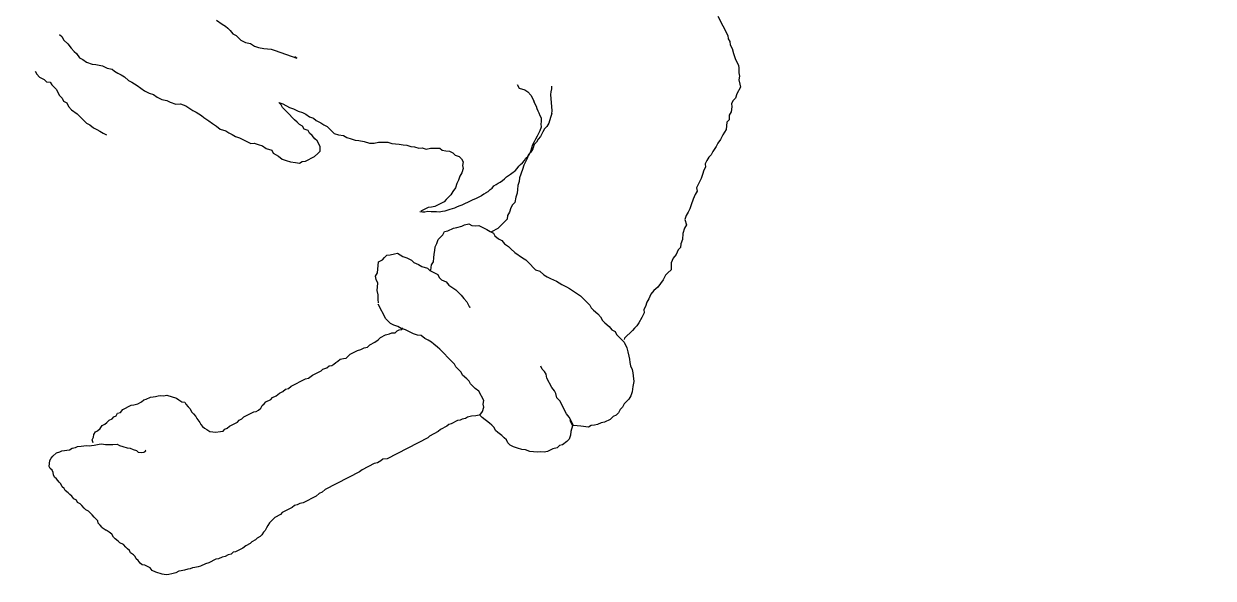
# Model space of a CAD drawing. Header units: millimetres. Extents: x 8159 to 14952, y 6817 to 11888.
# Drawn here: x 8807.8 to 8888, y 8122.4 to 8159.8 of the extents above; entities that cross this region are included whole.
import ezdxf

# ---------------------------------------------------------------- set-up
doc = ezdxf.new("R2010")
doc.units = ezdxf.units.MM
doc.header["$LTSCALE"] = 5
for name, color, linetype, lineweight in [('3-YANGIN-DOLABI', 7, 'Continuous', 0), ('anted', 10, 'Continuous', 0), ('FIBROBETON', 1, 'Continuous', 18), ('SİYAH', 253, 'Continuous', 5), ('YAZI', 250, 'Continuous', 30)]:
    doc.layers.add(name, color=color, linetype=linetype, lineweight=lineweight)
doc.layers.add('600-User-2D', color=7, linetype='Continuous')

# ---------------------------------------------------------------- blocks, each defined once
blk = doc.blocks.new('A$C23C11219')
at = {"layer": 'FIBROBETON'}
blk.add_lwpolyline([(4170.991, 707.809), (4330.647, -537.528, 0.079118), (6057.442, 175.691), (5734.15, 708.989, 0.288304), (5090.273, 1000.528, -0.032207)], format="xyb", close=True, dxfattribs=at)
blk = doc.blocks.new('CUOCO')
at = {"layer": '600-User-2D'}
for p, q in [((19.688, 25.685), (21.067, 25.178)), ((21.067, 25.178), (21.239, 25.04)), ((21.239, 25.04), (21.436, 24.967)), ((21.436, 24.967), (21.609, 24.829)), ((21.609, 24.829), (21.872, 24.732)), ((21.872, 24.732), (22.176, 24.546)), ((22.176, 24.546), (22.545, 24.335)), ((22.545, 24.335), (22.939, 24.19)), ((22.939, 24.19), (23.112, 24.052)), ((23.112, 24.052), (23.326, 23.824)), ((23.326, 23.824), (23.499, 23.686)), ((23.499, 23.686), (23.647, 23.483)), ((23.647, 23.483), (23.886, 23.32)), ((23.886, 23.32), (24.059, 23.182)), ((24.059, 23.182), (24.176, 22.692)), ((24.176, 22.692), (24.301, 22.423)), ((24.301, 22.423), (24.294, 22.202)), ((24.294, 22.202), (24.353, 21.957)), ((24.353, 21.957), (24.526, 21.818)), ((24.526, 21.818), (24.716, 21.525)), ((24.716, 21.525), (24.774, 21.28)), ((24.774, 21.28), (24.989, 21.052)), ((24.989, 21.052), (24.982, 20.831)), ((24.982, 20.831), (25.131, 20.627)), ((25.131, 20.627), (25.279, 20.424)), ((25.279, 20.424), (25.355, 20.023)), ((25.355, 20.023), (25.456, 19.688)), ((25.456, 19.688), (25.49, 19.377)), ((25.49, 19.377), (25.549, 19.132)), ((25.549, 19.132), (25.625, 18.732)), ((25.625, 18.732), (25.684, 18.487)), ((25.684, 18.487), (25.677, 18.266)), ((25.677, 18.266), (25.736, 18.021)), ((25.736, 18.021), (25.795, 17.775)), ((25.795, 17.775), (25.968, 17.637)), ((25.968, 17.637), (26.026, 17.392)), ((26.026, 17.392), (26.151, 17.123)), ((26.151, 17.123), (26.275, 16.854)), ((26.275, 16.854), (26.376, 16.519)), ((26.376, 16.519), (26.476, 16.184)), ((26.476, 16.184), (26.649, 16.046)), ((26.649, 16.046), (26.708, 15.801)), ((26.708, 15.801), (26.808, 15.466)), ((26.808, 15.466), (26.974, 15.107)), ((14.658, 14.628), (14.638, 14.635)), ((14.773, 14.491), (14.658, 14.628)), ((14.872, 14.313), (14.773, 14.491)), ((26.974, 15.107), (27.098, 14.837)), ((27.098, 14.837), (27.157, 14.592)), ((27.157, 14.592), (27.216, 14.347)), ((14.987, 14.177), (14.872, 14.313)), ((15.789, 13.411), (14.987, 14.177)), ((27.216, 14.347), (27.34, 14.078)), ((27.34, 14.078), (27.645, 13.891)), ((27.645, 13.891), (27.703, 13.646)), ((27.703, 13.646), (27.869, 13.287)), ((12.851, 13.137), (13.114, 13.04)), ((13.114, 13.04), (13.473, 13.206)), ((13.473, 13.206), (13.718, 13.265)), ((13.718, 13.265), (14.005, 13.234)), ((14.005, 13.234), (14.464, 13.064)), ((14.493, 13.041), (14.413, 13.096)), ((14.802, 12.928), (14.493, 13.041)), ((14.948, 12.849), (14.802, 12.928)), ((15.094, 12.77), (14.948, 12.849)), ((15.903, 13.275), (15.789, 13.411)), ((15.887, 13.286), (16.012, 13.016)), ((16.012, 13.016), (16.178, 12.657)), ((27.869, 13.287), (28.125, 12.969)), ((28.125, 12.969), (28.249, 12.7)), ((15.248, 12.713), (15.094, 12.77)), ((15.416, 12.627), (15.248, 12.713)), ((15.592, 12.562), (15.416, 12.627)), ((15.736, 12.409), (15.592, 12.562)), ((15.857, 12.264), (15.736, 12.409)), ((15.987, 12.141), (15.857, 12.264)), ((16.099, 11.9), (15.987, 12.141)), ((16.178, 12.657), (16.236, 12.412)), ((16.236, 12.412), (16.23, 12.191)), ((16.23, 12.191), (16.288, 11.946)), ((28.249, 12.7), (28.398, 12.496)), ((28.398, 12.496), (28.391, 12.276)), ((28.391, 12.276), (28.492, 11.941)), ((16.152, 11.706), (16.099, 11.9)), ((16.205, 11.511), (16.152, 11.706)), ((16.251, 11.295), (16.205, 11.511)), ((16.304, 11.1), (16.251, 11.295)), ((16.288, 11.946), (16.389, 11.611)), ((16.389, 11.611), (16.382, 11.39)), ((16.382, 11.39), (16.441, 11.145)), ((28.492, 11.941), (28.526, 11.63)), ((28.526, 11.63), (28.627, 11.295)), ((28.627, 11.295), (28.948, 10.953)), ((16.371, 10.875), (16.304, 11.1)), ((16.566, 10.454), (16.371, 10.875)), ((16.441, 11.145), (16.434, 10.924)), ((16.434, 10.924), (16.558, 10.655)), ((16.558, 10.655), (16.617, 10.41)), ((16.642, 10.251), (16.566, 10.454)), ((28.917, 10.667), (28.91, 10.446)), ((28.91, 10.446), (29.01, 10.111)), ((28.948, 10.953), (28.917, 10.667)), ((16.617, 10.41), (16.61, 10.189)), ((16.61, 10.189), (16.735, 9.919)), ((16.665, 10.043), (16.642, 10.251)), ((16.652, 9.872), (16.665, 10.043)), ((16.683, 9.686), (16.652, 9.872)), ((16.685, 9.486), (16.683, 9.686)), ((16.735, 9.919), (16.852, 9.429)), ((29.01, 10.111), (29.08, 9.489)), ((16.659, 9.145), (16.672, 9.315)), ((16.691, 8.959), (16.659, 9.145)), ((16.672, 9.315), (16.685, 9.486)), ((16.692, 8.758), (16.691, 8.959)), ((16.852, 9.429), (16.977, 9.16)), ((16.977, 9.16), (17.226, 8.621)), ((29.08, 9.489), (29.025, 9.137)), ((29.025, 9.137), (29.059, 8.826)), ((29.059, 8.826), (29.16, 8.491)), ((16.516, 7.873), (16.537, 8.066)), ((16.537, 8.066), (16.572, 8.228)), ((16.572, 8.228), (16.606, 8.39)), ((16.606, 8.39), (16.657, 8.596)), ((16.657, 8.596), (16.692, 8.758)), ((17.226, 8.621), (17.374, 8.417)), ((17.374, 8.417), (17.499, 8.148)), ((17.499, 8.148), (17.648, 7.944)), ((29.16, 8.491), (29.219, 8.246)), ((29.219, 8.246), (29.343, 7.977)), ((16.369, 7.203), (16.404, 7.365)), ((16.404, 7.365), (16.461, 7.519)), ((16.461, 7.519), (16.504, 7.703)), ((16.504, 7.703), (16.516, 7.873)), ((17.648, 7.944), (17.796, 7.741)), ((17.796, 7.741), (17.921, 7.471)), ((17.921, 7.471), (18.111, 7.178)), ((29.343, 7.977), (29.402, 7.732)), ((29.402, 7.732), (29.575, 7.594)), ((29.575, 7.594), (29.675, 7.259)), ((29.675, 7.259), (29.751, 6.858)), ((11.675, 6.235), (11.903, 6.449)), ((11.903, 6.449), (12.124, 6.442)), ((12.124, 6.442), (12.328, 6.591)), ((12.328, 6.591), (12.532, 6.739)), ((12.532, 6.739), (12.777, 6.798)), ((12.777, 6.798), (12.998, 6.791)), ((12.998, 6.791), (13.267, 6.916)), ((13.267, 6.916), (13.488, 6.909)), ((13.488, 6.909), (13.685, 6.836)), ((13.685, 6.836), (13.834, 6.633)), ((13.834, 6.633), (14.007, 6.494)), ((14.007, 6.494), (14.131, 6.225)), ((16.232, 6.354), (16.289, 6.508)), ((16.289, 6.508), (16.301, 6.678)), ((16.301, 6.678), (16.336, 6.84)), ((16.313, 7.049), (16.369, 7.203)), ((16.336, 6.84), (16.313, 7.049)), ((18.111, 7.178), (18.104, 6.957)), ((18.104, 6.957), (18.163, 6.712)), ((18.163, 6.712), (18.287, 6.442)), ((18.287, 6.442), (18.346, 6.197)), ((29.751, 6.858), (29.81, 6.613)), ((29.81, 6.613), (29.803, 6.392)), ((10.878, 5.486), (11.016, 5.659)), ((11.016, 5.659), (11.285, 5.783)), ((11.285, 5.783), (11.447, 6.021)), ((11.447, 6.021), (11.675, 6.235)), ((14.131, 6.225), (14.19, 5.98)), ((14.19, 5.98), (14.314, 5.711)), ((14.314, 5.711), (14.373, 5.466)), ((16.161, 5.977), (16.008, 5.562)), ((16.209, 6.171), (16.161, 5.977)), ((16.249, 6.344), (16.209, 6.171)), ((18.346, 6.197), (18.495, 5.994)), ((18.488, 5.773), (18.481, 5.552)), ((18.495, 5.994), (18.488, 5.773)), ((29.758, 5.664), (29.752, 5.443)), ((29.789, 5.95), (29.758, 5.664)), ((29.796, 6.171), (29.789, 5.95)), ((29.803, 6.392), (29.796, 6.171)), ((9.728, 4.792), (9.931, 4.94)), ((9.931, 4.94), (10.135, 5.089)), ((10.135, 5.089), (10.405, 5.213)), ((10.405, 5.213), (10.608, 5.362)), ((10.608, 5.362), (10.878, 5.486)), ((14.373, 5.466), (14.498, 5.196)), ((14.498, 5.196), (14.532, 4.886)), ((14.532, 4.886), (14.591, 4.64)), ((15.844, 5.245), (15.615, 4.624)), ((15.919, 5.383), (15.844, 5.245)), ((16.008, 5.562), (15.919, 5.383)), ((18.467, 5.11), (18.298, 4.651)), ((18.474, 5.331), (18.467, 5.11)), ((18.481, 5.552), (18.474, 5.331)), ((21.024, 4.765), (21.269, 4.823)), ((21.269, 4.823), (21.49, 4.817)), ((21.49, 4.817), (21.711, 4.81)), ((22.219, 4.772), (22.488, 4.896)), ((22.488, 4.896), (22.864, 4.906)), ((22.864, 4.906), (23.11, 4.965)), ((23.11, 4.965), (23.355, 5.024)), ((23.355, 5.024), (23.78, 5.165)), ((23.78, 5.165), (24.18, 5.241)), ((24.18, 5.241), (24.515, 5.342)), ((24.515, 5.342), (24.761, 5.4)), ((24.761, 5.4), (25.071, 5.435)), ((25.071, 5.435), (25.317, 5.494)), ((25.317, 5.494), (25.627, 5.528)), ((25.627, 5.528), (25.849, 5.521)), ((25.849, 5.521), (26.07, 5.514)), ((26.07, 5.514), (26.291, 5.508)), ((26.291, 5.508), (26.512, 5.501)), ((26.512, 5.501), (26.709, 5.428)), ((26.709, 5.428), (26.93, 5.421)), ((26.93, 5.421), (27.306, 5.432)), ((27.306, 5.432), (27.593, 5.401)), ((27.593, 5.401), (27.855, 5.304)), ((27.855, 5.304), (28.077, 5.297)), ((28.077, 5.297), (28.453, 5.307)), ((28.453, 5.307), (28.74, 5.276)), ((28.74, 5.276), (28.985, 5.335)), ((28.985, 5.335), (29.182, 5.263)), ((29.182, 5.263), (29.403, 5.256)), ((29.403, 5.256), (29.69, 5.225)), ((29.69, 5.225), (29.911, 5.218)), ((29.752, 5.443), (29.793, 5.353)), ((29.911, 5.218), (30.304, 5.073)), ((30.304, 5.073), (30.543, 4.911)), ((30.543, 4.911), (30.781, 4.748)), ((-0.703, 3.79), (0.709, 4.387)), ((0.709, 4.387), (0.554, 4.37)), ((8.595, 3.942), (8.823, 4.156)), ((8.823, 4.156), (9.051, 4.371)), ((9.051, 4.371), (9.32, 4.495)), ((9.32, 4.495), (9.728, 4.792)), ((14.578, 4.198), (14.571, 3.977)), ((14.584, 4.419), (14.578, 4.198)), ((14.591, 4.64), (14.584, 4.419)), ((15.391, 4.141), (15.288, 3.991)), ((15.459, 4.328), (15.391, 4.141)), ((15.541, 4.486), (15.459, 4.328)), ((15.615, 4.624), (15.541, 4.486)), ((16.634, 3.773), (16.796, 4.012)), ((16.796, 4.012), (17.041, 4.07)), ((17.041, 4.07), (17.245, 4.219)), ((17.245, 4.219), (17.383, 4.391)), ((17.383, 4.391), (17.718, 4.492)), ((17.718, 4.492), (17.963, 4.55)), ((17.963, 4.55), (18.208, 4.609)), ((18.208, 4.609), (18.454, 4.668)), ((18.454, 4.668), (18.651, 4.595)), ((18.651, 4.595), (18.961, 4.63)), ((18.961, 4.63), (19.207, 4.689)), ((19.207, 4.689), (19.493, 4.658)), ((19.493, 4.658), (19.804, 4.692)), ((19.804, 4.692), (20.025, 4.685)), ((20.025, 4.685), (20.402, 4.696)), ((20.402, 4.696), (21.024, 4.765)), ((21.711, 4.81), (21.998, 4.779)), ((21.998, 4.779), (22.219, 4.772)), ((30.781, 4.748), (30.954, 4.61)), ((30.954, 4.61), (31.127, 4.472)), ((31.127, 4.472), (31.3, 4.334)), ((31.3, 4.334), (31.562, 4.237)), ((31.562, 4.237), (31.735, 4.099)), ((31.735, 4.099), (31.908, 3.961)), ((-1.674, 3.178), (-1.38, 3.368)), ((-1.38, 3.368), (-0.973, 3.665)), ((-0.973, 3.665), (-0.703, 3.79)), ((7.552, 3.134), (7.846, 3.324)), ((7.846, 3.324), (8.205, 3.49)), ((8.205, 3.49), (8.433, 3.704)), ((8.433, 3.704), (8.595, 3.942)), ((14.329, 3.321), (14.191, 3.149)), ((14.571, 3.977), (14.329, 3.321)), ((14.804, 3.251), (14.668, 3.136)), ((14.935, 3.415), (14.804, 3.251)), ((15.03, 3.544), (14.935, 3.415)), ((15.104, 3.682), (15.03, 3.544)), ((15.214, 3.853), (15.104, 3.682)), ((15.288, 3.991), (15.214, 3.853)), ((16.237, 3.1), (16.375, 3.273)), ((16.375, 3.273), (16.561, 3.577)), ((16.561, 3.577), (16.634, 3.773)), ((31.908, 3.961), (32.188, 3.709)), ((32.188, 3.709), (32.378, 3.416)), ((32.378, 3.416), (32.568, 3.122)), ((-5.01, 2.619), (-4.544, 2.671)), ((-4.544, 2.671), (-4.298, 2.729)), ((-4.298, 2.729), (-4.077, 2.722)), ((-4.077, 2.722), (-3.856, 2.716)), ((-3.856, 2.716), (-3.57, 2.684)), ((-3.57, 2.684), (-3.324, 2.743)), ((-3.324, 2.743), (-2.882, 2.729)), ((-2.882, 2.729), (-2.547, 2.83)), ((-2.547, 2.83), (-2.254, 3.02)), ((-2.254, 3.02), (-1.943, 3.054)), ((-1.943, 3.054), (-1.674, 3.178)), ((6.002, 2.364), (6.271, 2.489)), ((6.271, 2.489), (6.565, 2.679)), ((6.565, 2.679), (6.81, 2.737)), ((6.81, 2.737), (7.079, 2.862)), ((7.079, 2.862), (7.349, 2.986)), ((7.349, 2.986), (7.552, 3.134)), ((13.976, 2.473), (13.826, 2.387)), ((14.053, 2.976), (13.86, 2.451)), ((14.091, 2.595), (13.976, 2.473)), ((14.191, 3.149), (14.053, 2.976)), ((14.222, 2.759), (14.091, 2.595)), ((14.387, 2.886), (14.222, 2.759)), ((14.503, 3.009), (14.387, 2.886)), ((14.668, 3.136), (14.503, 3.009)), ((15.954, 2.534), (16.092, 2.706)), ((16.013, 2.289), (15.954, 2.534)), ((16.092, 2.706), (16.237, 3.1)), ((32.568, 3.122), (32.692, 2.853)), ((32.692, 2.853), (32.751, 2.608)), ((32.751, 2.608), (32.744, 2.387)), ((2.103, 1.49), (2.593, 1.608)), ((2.593, 1.608), (2.862, 1.732)), ((2.862, 1.732), (3.197, 1.832)), ((3.197, 1.832), (3.467, 1.957)), ((3.467, 1.957), (3.712, 2.015)), ((3.712, 2.015), (4.023, 2.05)), ((4.023, 2.05), (4.292, 2.174)), ((4.292, 2.174), (4.513, 2.167)), ((4.513, 2.167), (4.848, 2.267)), ((4.848, 2.267), (5.093, 2.326)), ((5.093, 2.326), (5.339, 2.385)), ((5.339, 2.385), (5.56, 2.378)), ((5.56, 2.378), (5.781, 2.371)), ((5.781, 2.371), (6.002, 2.364)), ((15.999, 1.847), (16.006, 2.068)), ((16.124, 1.577), (15.999, 1.847)), ((16.006, 2.068), (16.013, 2.289)), ((32.744, 2.387), (32.737, 2.166)), ((32.737, 2.166), (32.796, 1.921)), ((32.796, 1.921), (32.789, 1.7)), ((32.789, 1.7), (32.848, 1.455)), ((1.833, 1.366), (2.103, 1.49)), ((2.054, 1.359), (1.833, 1.366)), ((2.251, 1.287), (2.054, 1.359)), ((2.472, 1.28), (2.251, 1.287)), ((2.693, 1.273), (2.472, 1.28)), ((2.914, 1.266), (2.693, 1.273)), ((3.201, 1.235), (2.914, 1.266)), ((3.422, 1.228), (3.201, 1.235)), ((3.643, 1.221), (3.422, 1.228)), ((3.864, 1.214), (3.643, 1.221)), ((4.109, 1.273), (3.864, 1.214)), ((4.306, 1.201), (4.109, 1.273)), ((4.576, 1.325), (4.306, 1.201)), ((4.773, 1.252), (4.576, 1.325)), ((4.994, 1.245), (4.773, 1.252)), ((5.28, 1.214), (4.994, 1.245)), ((5.501, 1.208), (5.28, 1.214)), ((5.895, 1.063), (5.501, 1.208)), ((6.11, 0.835), (5.895, 1.063)), ((6.103, 0.614), (6.11, 0.835)), ((16.182, 1.332), (16.124, 1.577)), ((16.331, 1.129), (16.182, 1.332)), ((16.48, 0.925), (16.331, 1.129)), ((16.628, 0.721), (16.48, 0.925)), ((32.769, 1.037), (32.738, 0.75)), ((32.841, 1.234), (32.769, 1.037)), ((32.848, 1.455), (32.841, 1.234)), ((5.83, -0.329), (6.072, 0.327)), ((6.072, 0.327), (6.103, 0.614)), ((16.777, 0.517), (16.628, 0.721)), ((16.836, 0.272), (16.777, 0.517)), ((17.026, -0.021), (16.836, 0.272)), ((17.002, -0.087), (17.337, 0.013)), ((17.337, 0.013), (17.582, 0.072)), ((17.582, 0.072), (17.779, 0)), ((18, -0.007), (18.335, 0.093)), ((18.335, 0.093), (18.621, 0.062)), ((18.621, 0.062), (18.932, 0.096)), ((18.932, 0.096), (19.178, 0.155)), ((19.178, 0.155), (19.464, 0.124)), ((19.464, 0.124), (19.685, 0.117)), ((19.685, 0.117), (19.972, 0.086)), ((19.972, 0.086), (20.259, 0.055)), ((20.259, 0.055), (20.653, -0.09)), ((27.077, 0.152), (26.88, 0.225)), ((27.298, 0.146), (27.077, 0.152)), ((27.495, 0.073), (27.298, 0.146)), ((27.733, -0.089), (27.495, 0.073)), ((32.455, 0.184), (32.358, -0.078)), ((32.593, 0.357), (32.455, 0.184)), ((32.738, 0.75), (32.593, 0.357)), ((5.416, -0.847), (5.62, -0.698)), ((5.62, -0.698), (5.692, -0.502)), ((5.692, -0.502), (5.83, -0.329)), ((14.477, -0.871), (14.615, -0.698)), ((14.615, -0.698), (15.016, -0.622)), ((15.016, -0.622), (15.285, -0.498)), ((15.285, -0.498), (15.62, -0.398)), ((15.62, -0.398), (15.841, -0.404)), ((15.841, -0.404), (16.176, -0.304)), ((16.176, -0.304), (16.421, -0.246)), ((16.421, -0.246), (16.781, -0.08)), ((16.781, -0.08), (17.002, -0.087)), ((17.779, 0), (18, -0.007)), ((20.653, -0.09), (20.677, -0.024)), ((28.39, -0.331), (27.733, -0.089)), ((28.676, -0.362), (28.39, -0.331)), ((28.873, -0.434), (28.676, -0.362)), ((29.112, -0.597), (28.873, -0.434)), ((29.398, -0.628), (29.112, -0.597)), ((30.317, -0.966), (29.398, -0.628)), ((32.01, -0.621), (31.602, -0.918)), ((32.082, -0.424), (32.01, -0.621)), ((32.22, -0.251), (32.082, -0.424)), ((32.358, -0.078), (32.22, -0.251)), ((2.736, -1.648), (3.005, -1.524)), ((3.005, -1.524), (3.316, -1.489)), ((3.316, -1.489), (3.675, -1.323)), ((3.675, -1.323), (3.872, -1.396)), ((3.872, -1.396), (4.273, -1.32)), ((4.273, -1.32), (4.584, -1.285)), ((4.584, -1.285), (4.853, -1.161)), ((4.853, -1.161), (5.122, -1.037)), ((5.122, -1.037), (5.416, -0.847)), ((14.163, -1.724), (14.17, -1.503)), ((14.17, -1.503), (14.177, -1.282)), ((14.177, -1.282), (14.315, -1.109)), ((14.315, -1.109), (14.477, -0.871)), ((30.604, -0.997), (30.317, -0.966)), ((31.195, -1.214), (30.604, -0.997)), ((30.777, -1.135), (31.171, -1.28)), ((31.171, -1.28), (31.337, -1.639)), ((31.399, -1.066), (31.195, -1.214)), ((31.602, -0.918), (31.399, -1.066)), ((0.498, -2.463), (0.743, -2.404)), ((0.743, -2.404), (0.988, -2.346)), ((0.988, -2.346), (1.234, -2.287)), ((1.234, -2.287), (1.503, -2.163)), ((1.503, -2.163), (1.748, -2.104)), ((1.748, -2.104), (1.994, -2.045)), ((1.994, -2.045), (2.329, -1.945)), ((2.329, -1.945), (2.467, -1.772)), ((2.467, -1.772), (2.736, -1.648)), ((14.066, -1.986), (14.163, -1.724)), ((14.215, -2.19), (14.066, -1.986)), ((14.364, -2.393), (14.215, -2.19)), ((14.512, -2.597), (14.364, -2.393)), ((31.337, -1.639), (31.485, -1.843)), ((31.485, -1.843), (31.61, -2.112)), ((31.603, -2.333), (31.548, -2.685)), ((31.61, -2.112), (31.603, -2.333)), ((-3.204, -3.41), (-2.976, -3.195)), ((-2.976, -3.195), (-2.617, -3.03)), ((-2.617, -3.03), (-2.306, -2.995)), ((-2.306, -2.995), (-2.061, -2.936)), ((-2.061, -2.936), (-1.816, -2.878)), ((-1.816, -2.878), (-1.415, -2.802)), ((-1.415, -2.802), (-1.194, -2.809)), ((-1.194, -2.809), (-0.794, -2.733)), ((-0.794, -2.733), (-0.483, -2.698)), ((-0.483, -2.698), (-0.172, -2.663)), ((-0.172, -2.663), (0.139, -2.629)), ((0.139, -2.629), (0.498, -2.463)), ((14.571, -2.842), (14.512, -2.597)), ((14.744, -2.98), (14.571, -2.842)), ((15.006, -3.077), (14.744, -2.98)), ((15.155, -3.281), (15.006, -3.077)), ((31.403, -3.079), (31.241, -3.317)), ((31.41, -2.858), (31.403, -3.079)), ((31.548, -2.685), (31.41, -2.858)), ((-5.017, -4.083), (-4.748, -3.959)), ((-4.748, -3.959), (-4.437, -3.924)), ((-4.437, -3.924), (-4.102, -3.824)), ((-4.102, -3.824), (-3.809, -3.634)), ((-3.809, -3.634), (-3.563, -3.575)), ((-3.563, -3.575), (-3.204, -3.41)), ((15.304, -3.484), (15.155, -3.281)), ((15.542, -3.647), (15.304, -3.484)), ((15.756, -3.874), (15.542, -3.647)), ((15.929, -4.013), (15.756, -3.874)), ((19.072, -3.978), (18.827, -4.036)), ((19.342, -3.853), (19.072, -3.978)), ((19.545, -3.705), (19.342, -3.853)), ((19.856, -3.67), (19.545, -3.705)), ((20.101, -3.612), (19.856, -3.67)), ((20.347, -3.553), (20.101, -3.612)), ((20.568, -3.56), (20.347, -3.553)), ((20.879, -3.525), (20.568, -3.56)), ((21.1, -3.532), (20.879, -3.525)), ((21.321, -3.539), (21.1, -3.532)), ((21.542, -3.546), (21.321, -3.539)), ((21.828, -3.577), (21.542, -3.546)), ((22.049, -3.584), (21.828, -3.577)), ((22.271, -3.591), (22.049, -3.584)), ((22.492, -3.598), (22.271, -3.591)), ((22.689, -3.67), (22.492, -3.598)), ((22.975, -3.701), (22.689, -3.67)), ((23.196, -3.708), (22.975, -3.701)), ((23.393, -3.781), (23.196, -3.708)), ((23.77, -3.77), (23.393, -3.781)), ((23.991, -3.777), (23.77, -3.77)), ((24.188, -3.85), (23.991, -3.777)), ((24.409, -3.856), (24.188, -3.85)), ((24.63, -3.863), (24.409, -3.856)), ((24.941, -3.829), (24.63, -3.863)), ((25.597, -4.07), (24.941, -3.829)), ((30.958, -3.883), (30.754, -4.032)), ((31.096, -3.711), (30.958, -3.883)), ((31.241, -3.317), (31.096, -3.711)), ((-8.582, -4.857), (-8.247, -4.757)), ((-8.247, -4.757), (-7.953, -4.567)), ((-7.953, -4.567), (-7.732, -4.574)), ((-7.732, -4.574), (-7.487, -4.515)), ((-7.487, -4.515), (-7.242, -4.456)), ((-7.242, -4.456), (-6.996, -4.397)), ((-6.996, -4.397), (-6.62, -4.387)), ((-6.62, -4.387), (-6.375, -4.328)), ((-6.375, -4.328), (-5.974, -4.252)), ((-5.974, -4.252), (-5.663, -4.218)), ((-5.663, -4.218), (-5.352, -4.183)), ((-5.352, -4.183), (-5.017, -4.083)), ((17.021, -4.489), (15.971, -4.102)), ((17.242, -4.496), (17.021, -4.489)), ((17.463, -4.503), (17.242, -4.496)), ((17.708, -4.444), (17.463, -4.503)), ((17.977, -4.32), (17.708, -4.444)), ((17.948, -4.911), (18.124, -4.746)), ((18.223, -4.261), (17.977, -4.32)), ((18.124, -4.746), (18.129, -4.575)), ((18.129, -4.575), (18.185, -4.422)), ((18.185, -4.422), (18.292, -4.289)), ((18.492, -4.137), (18.223, -4.261)), ((18.292, -4.289), (18.279, -4.169)), ((18.827, -4.036), (18.492, -4.137)), ((25.746, -4.274), (25.597, -4.07)), ((25.918, -4.412), (25.746, -4.274)), ((26.043, -4.681), (25.918, -4.412)), ((26.078, -4.992), (26.043, -4.681)), ((29.735, -4.774), (29.466, -4.899)), ((29.939, -4.626), (29.735, -4.774)), ((30.208, -4.502), (29.939, -4.626)), ((30.616, -4.205), (30.208, -4.502)), ((30.754, -4.032), (30.616, -4.205)), ((-12.156, -5.254), (-11.935, -5.261)), ((-11.935, -5.261), (-11.673, -5.358)), ((-11.673, -5.358), (-11.296, -5.347)), ((-11.296, -5.347), (-10.944, -5.402)), ((-10.944, -5.402), (-10.657, -5.434)), ((-10.657, -5.434), (-10.436, -5.44)), ((-10.436, -5.44), (-10.084, -5.496)), ((-10.084, -5.496), (-9.839, -5.437)), ((-9.839, -5.437), (-9.528, -5.402)), ((-9.528, -5.402), (-9.169, -5.237)), ((-9.169, -5.237), (-8.965, -5.088)), ((-8.965, -5.088), (-8.582, -4.857)), ((17.617, -5.654), (17.748, -5.298)), ((17.748, -5.298), (17.892, -5.063)), ((17.892, -5.063), (17.948, -4.911)), ((25.72, -5.41), (25.575, -5.645)), ((25.915, -5.194), (25.72, -5.41)), ((26.04, -5.009), (25.915, -5.194)), ((26.299, -4.999), (26.078, -4.992)), ((26.92, -4.93), (26.299, -4.999)), ((27.141, -4.937), (26.92, -4.93)), ((27.362, -4.944), (27.141, -4.937)), ((27.559, -5.016), (27.362, -4.944)), ((27.78, -5.023), (27.559, -5.016)), ((28.091, -4.989), (27.78, -5.023)), ((28.312, -4.995), (28.091, -4.989)), ((28.533, -5.002), (28.312, -4.995)), ((28.73, -5.075), (28.533, -5.002)), ((28.951, -5.082), (28.73, -5.075)), ((29.197, -5.023), (28.951, -5.082)), ((29.466, -4.899), (29.197, -5.023)), ((17.419, -6.503), (17.55, -6.148)), ((17.55, -6.148), (17.593, -5.875)), ((17.593, -5.875), (17.617, -5.654)), ((25.231, -6.267), (25.063, -6.724)), ((25.338, -6.134), (25.231, -6.267)), ((25.394, -5.981), (25.338, -6.134)), ((25.519, -5.797), (25.394, -5.981)), ((25.575, -5.645), (25.519, -5.797)), ((17.051, -7.347), (17.177, -7.163)), ((17.177, -7.163), (17.27, -6.909)), ((17.27, -6.909), (17.396, -6.725)), ((17.396, -6.725), (17.419, -6.503)), ((24.951, -7.028), (24.783, -7.485)), ((24.956, -6.857), (24.951, -7.028)), ((25.063, -6.724), (24.956, -6.857)), ((16.859, -8.025), (16.864, -7.854)), ((16.864, -7.854), (17.051, -7.347)), ((24.759, -7.707), (24.535, -8.316)), ((24.783, -7.485), (24.759, -7.707)), ((-11.672, -8.189), (-11.475, -8.261)), ((-11.475, -8.261), (-11.188, -8.292)), ((-11.188, -8.292), (-10.853, -8.192)), ((-10.853, -8.192), (-10.632, -8.199)), ((-10.632, -8.199), (-10.428, -8.051)), ((-10.428, -8.051), (-10.231, -8.123)), ((-10.231, -8.123), (-10.01, -8.13)), ((-10.01, -8.13), (-9.789, -8.137)), ((-9.789, -8.137), (-9.395, -8.282)), ((-9.395, -8.282), (-9.109, -8.313)), ((-9.109, -8.313), (-8.912, -8.385)), ((-8.912, -8.385), (-8.667, -8.327)), ((-8.667, -8.327), (-8.404, -8.423)), ((-8.404, -8.423), (-8.117, -8.454)), ((-8.117, -8.454), (-7.651, -8.403)), ((-7.651, -8.403), (-7.43, -8.409)), ((-7.43, -8.409), (-7.209, -8.416)), ((-7.209, -8.416), (-6.988, -8.423)), ((-6.988, -8.423), (-6.767, -8.43)), ((-6.767, -8.43), (-6.522, -8.371)), ((-6.522, -8.371), (-6.211, -8.337)), ((-6.211, -8.337), (-5.965, -8.278)), ((-5.965, -8.278), (-5.72, -8.219)), ((-5.72, -8.219), (-5.475, -8.161)), ((-5.475, -8.161), (-5.23, -8.102)), ((16.523, -8.939), (16.579, -8.786)), ((16.579, -8.786), (16.603, -8.565)), ((16.603, -8.565), (16.728, -8.38)), ((16.728, -8.38), (16.835, -8.247)), ((16.835, -8.247), (16.859, -8.025)), ((24.529, -8.486), (23.465, -11.379)), ((24.535, -8.316), (24.529, -8.486)), ((16.187, -9.852), (16.331, -9.617)), ((16.331, -9.617), (16.355, -9.395)), ((16.355, -9.395), (16.462, -9.262)), ((16.462, -9.262), (16.518, -9.109)), ((16.518, -9.109), (16.523, -8.939)), ((15.957, -10.632), (16.181, -10.023)), ((16.181, -10.023), (16.187, -9.852)), ((15.397, -12.154), (15.77, -11.139)), ((15.77, -11.139), (15.896, -10.955)), ((15.896, -10.955), (15.957, -10.632)), ((23.171, -12.02), (23.046, -12.204)), ((23.264, -11.766), (23.171, -12.02)), ((23.27, -11.595), (23.264, -11.766)), ((23.465, -11.379), (23.27, -11.595)), ((15.13, -13.035), (15.223, -12.782)), ((15.223, -12.782), (15.247, -12.56)), ((15.247, -12.56), (15.373, -12.376)), ((15.373, -12.376), (15.397, -12.154)), ((23.046, -12.204), (22.728, -13.067)), ((14.989, -13.732), (14.994, -13.561)), ((14.994, -13.561), (15.087, -13.308)), ((15.087, -13.308), (15.13, -13.035)), ((22.704, -13.288), (21.807, -15.724)), ((22.728, -13.067), (22.704, -13.288)), ((14.847, -14.429), (14.853, -14.258)), ((14.893, -14.619), (14.847, -14.429)), ((14.853, -14.258), (14.858, -14.087)), ((14.858, -14.087), (14.989, -13.732)), ((14.445, -15.837), (14.706, -15.126)), ((14.706, -15.126), (14.813, -14.993)), ((14.813, -14.993), (14.869, -14.841)), ((14.869, -14.841), (14.893, -14.619)), ((14.365, -16.211), (14.439, -16.008)), ((14.439, -16.008), (14.445, -15.837)), ((21.765, -15.996), (21.69, -16.199)), ((21.807, -15.724), (21.765, -15.996)), ((14.154, -16.94), (14.359, -16.382)), ((14.359, -16.382), (14.365, -16.211)), ((21.647, -16.472), (21.311, -17.385)), ((21.69, -16.199), (21.647, -16.472)), ((13.748, -17.885), (13.962, -17.618)), ((13.962, -17.618), (14.069, -17.484)), ((14.069, -17.484), (14.074, -17.314)), ((14.074, -17.314), (14.13, -17.161)), ((14.13, -17.161), (14.154, -16.94)), ((21.186, -17.569), (21.111, -17.772)), ((21.311, -17.385), (21.186, -17.569)), ((9.503, -18.454), (9.629, -18.27)), ((9.629, -18.27), (10.254, -17.982)), ((10.254, -17.982), (10.443, -17.936)), ((10.443, -17.936), (10.684, -17.909)), ((10.684, -17.909), (10.841, -17.795)), ((10.841, -17.795), (10.994, -17.851)), ((10.994, -17.851), (11.216, -17.875)), ((11.216, -17.875), (11.387, -17.88)), ((11.387, -17.88), (11.64, -17.973)), ((11.64, -17.973), (11.811, -17.979)), ((11.811, -17.979), (12.033, -18.003)), ((12.033, -18.003), (12.185, -18.059)), ((12.185, -18.059), (12.509, -18.12)), ((12.509, -18.12), (12.661, -18.176)), ((12.661, -18.176), (12.832, -18.182)), ((12.832, -18.182), (13.003, -18.187)), ((13.003, -18.187), (13.193, -18.142)), ((13.193, -18.142), (13.433, -18.115)), ((13.433, -18.115), (13.591, -18)), ((13.591, -18), (13.748, -17.885)), ((20.98, -18.127), (20.719, -18.838)), ((21.004, -17.906), (20.98, -18.127)), ((21.111, -17.772), (21.004, -17.906)), ((8.806, -19.408), (8.918, -19.103)), ((8.918, -19.103), (9.025, -18.97)), ((9.025, -18.97), (9.132, -18.836)), ((9.132, -18.836), (9.239, -18.703)), ((9.239, -18.703), (9.346, -18.569)), ((9.346, -18.569), (9.503, -18.454)), ((20.714, -19.009), (20.564, -19.415)), ((20.719, -18.838), (20.714, -19.009)), ((8.438, -20.252), (8.582, -20.017)), ((8.582, -20.017), (8.676, -19.763)), ((8.676, -19.763), (8.7, -19.541)), ((8.7, -19.541), (8.806, -19.408)), ((20.554, -19.757), (20.548, -19.927)), ((20.548, -19.927), (20.594, -20.117)), ((20.564, -19.415), (20.554, -19.757)), ((8.107, -20.994), (8.331, -20.385)), ((8.331, -20.385), (8.438, -20.252)), ((20.594, -20.117), (20.639, -20.307)), ((20.639, -20.307), (20.685, -20.496)), ((20.685, -20.496), (20.679, -20.667)), ((20.679, -20.667), (20.725, -20.857)), ((7.998, -21.761), (8.054, -21.608)), ((8.008, -21.419), (8.134, -21.234)), ((8.054, -21.608), (8.008, -21.419)), ((8.134, -21.234), (8.107, -20.994)), ((20.64, -21.402), (20.546, -21.655)), ((20.645, -21.231), (20.64, -21.402)), ((20.72, -21.028), (20.645, -21.231)), ((20.725, -20.857), (20.72, -21.028)), ((7.889, -22.527), (7.894, -22.356)), ((7.894, -22.356), (7.918, -22.134)), ((7.918, -22.134), (7.993, -21.931)), ((7.993, -21.931), (7.998, -21.761)), ((10.44, -22.487), (10.648, -22.391)), ((10.648, -22.391), (10.819, -22.396)), ((10.819, -22.396), (10.977, -22.281)), ((10.977, -22.281), (11.084, -22.148)), ((11.084, -22.148), (11.14, -21.995)), ((11.14, -21.995), (11.089, -21.977)), ((20.386, -22.403), (20.2, -22.91)), ((20.429, -22.131), (20.386, -22.403)), ((20.541, -21.826), (20.429, -22.131)), ((20.546, -21.655), (20.541, -21.826)), ((7.761, -23.344), (7.817, -23.192)), ((7.814, -22.73), (7.889, -22.527)), ((7.841, -22.97), (7.814, -22.73)), ((7.817, -23.192), (7.841, -22.97)), ((9.027, -23.349), (9.203, -23.184)), ((9.203, -23.184), (9.398, -22.968)), ((9.398, -22.968), (9.588, -22.922)), ((9.588, -22.922), (9.796, -22.826)), ((9.796, -22.826), (10.074, -22.698)), ((10.074, -22.698), (10.232, -22.583)), ((10.232, -22.583), (10.44, -22.487)), ((20.087, -23.215), (19.962, -23.399)), ((20.093, -23.044), (20.087, -23.215)), ((20.2, -22.91), (20.093, -23.044)), ((7.806, -23.534), (7.761, -23.344)), ((7.921, -23.691), (7.806, -23.534)), ((7.967, -23.881), (7.921, -23.691)), ((8.151, -24.006), (7.967, -23.881)), ((8.303, -24.063), (8.517, -23.795)), ((8.517, -23.795), (8.624, -23.662)), ((8.624, -23.662), (8.851, -23.515)), ((8.851, -23.515), (9.027, -23.349)), ((19.668, -24.04), (19.562, -24.174)), ((19.762, -23.786), (19.668, -24.04)), ((19.887, -23.602), (19.762, -23.786)), ((19.962, -23.399), (19.887, -23.602)), ((7.542, -24.877), (7.719, -24.712)), ((7.719, -24.712), (7.825, -24.578)), ((7.825, -24.578), (7.932, -24.444)), ((7.932, -24.444), (8.09, -24.33)), ((8.09, -24.33), (8.197, -24.196)), ((8.197, -24.196), (8.303, -24.063)), ((19.375, -24.681), (19.249, -24.865)), ((19.562, -24.174), (19.375, -24.681)), ((7.073, -25.684), (7.179, -25.55)), ((7.179, -25.55), (7.286, -25.417)), ((7.286, -25.417), (7.361, -25.214)), ((7.361, -25.214), (7.486, -25.029)), ((7.486, -25.029), (7.542, -24.877)), ((18.886, -25.538), (18.779, -25.672)), ((19.012, -25.354), (18.886, -25.538)), ((19.119, -25.221), (19.012, -25.354)), ((19.249, -24.865), (19.119, -25.221)), ((6.774, -26.496), (6.784, -26.154)), ((6.784, -26.154), (6.91, -25.969)), ((6.91, -25.969), (6.966, -25.817)), ((6.966, -25.817), (7.073, -25.684)), ((18.366, -26.326), (18.259, -26.46)), ((18.491, -26.142), (18.366, -26.326)), ((18.617, -25.958), (18.491, -26.142)), ((18.723, -25.824), (18.617, -25.958)), ((18.779, -25.672), (18.723, -25.824)), ((6.768, -26.666), (6.774, -26.496)), ((6.814, -26.856), (6.768, -26.666)), ((7.044, -27.171), (6.814, -26.856)), ((7.196, -27.227), (7.044, -27.171)), ((7.367, -27.233), (7.196, -27.227)), ((7.519, -27.289), (7.367, -27.233)), ((17.808, -27.216), (17.581, -27.362)), ((17.914, -27.082), (17.808, -27.216)), ((18.04, -26.898), (17.914, -27.082)), ((18.184, -26.663), (18.04, -26.898)), ((18.259, -26.46), (18.184, -26.663)), ((7.653, -27.395), (7.519, -27.289)), ((7.805, -27.452), (7.653, -27.395)), ((7.976, -27.457), (7.805, -27.452)), ((8.249, -27.5), (7.976, -27.457)), ((8.42, -27.505), (8.249, -27.5)), ((8.623, -27.58), (8.42, -27.505)), ((8.794, -27.585), (8.623, -27.58)), ((8.946, -27.641), (8.794, -27.585)), ((9.187, -27.614), (8.946, -27.641)), ((9.358, -27.62), (9.187, -27.614)), ((9.529, -27.625), (9.358, -27.62)), ((9.75, -27.649), (9.529, -27.625)), ((9.94, -27.604), (9.75, -27.649)), ((10.092, -27.66), (9.94, -27.604)), ((10.282, -27.614), (10.092, -27.66)), ((10.453, -27.62), (10.282, -27.614)), ((10.675, -27.644), (10.453, -27.62)), ((10.846, -27.649), (10.675, -27.644)), ((11.035, -27.603), (10.846, -27.649)), ((11.206, -27.609), (11.035, -27.603)), ((11.377, -27.614), (11.206, -27.609)), ((11.599, -27.638), (11.377, -27.614)), ((11.77, -27.643), (11.599, -27.638)), ((11.941, -27.649), (11.77, -27.643)), ((12.075, -27.756), (11.941, -27.649)), ((12.246, -27.761), (12.075, -27.756)), ((12.467, -27.785), (12.246, -27.761)), ((12.467, -27.785), (12.777, -27.726)), ((13.018, -27.699), (12.777, -27.726)), ((13.258, -27.673), (13.018, -27.699)), ((13.461, -27.747), (13.258, -27.673)), ((13.632, -27.753), (13.461, -27.747)), ((13.873, -27.726), (13.632, -27.753)), ((14.044, -27.731), (13.873, -27.726)), ((14.303, -27.654), (14.044, -27.731)), ((14.524, -27.678), (14.303, -27.654)), ((14.695, -27.683), (14.524, -27.678)), ((14.866, -27.689), (14.695, -27.683)), ((15.019, -27.745), (14.866, -27.689)), ((15.259, -27.718), (15.019, -27.745)), ((15.43, -27.723), (15.259, -27.718)), ((15.582, -27.779), (15.43, -27.723)), ((15.753, -27.785), (15.582, -27.779)), ((15.975, -27.809), (15.753, -27.785)), ((16.146, -27.814), (15.975, -27.809)), ((16.304, -27.699), (16.146, -27.814)), ((16.683, -27.608), (16.304, -27.699)), ((16.905, -27.632), (16.683, -27.608)), ((17.164, -27.555), (16.905, -27.632)), ((17.581, -27.362), (17.164, -27.555))]:
    blk.add_line(p, q, dxfattribs=at)

msp = doc.modelspace()

# ---------------------------------------------------------------- hatches: boundary and pattern name
at = {"layer": 'SİYAH', "extrusion": (-1e-16, 0.010673, 0.999943)}
h = msp.add_hatch(dxfattribs=at)
h.set_pattern_fill('ANSI31', color=256, angle=-90, style=0)
h.set_pattern_definition([(315, (93577.551, 99433.0874), (2.24506403, 2.24506403), [])])
h.paths.add_polyline_path([(8660.343, 8202.668), (8955.199, 7774.35), (8942.844, 7765.844), (8647.988, 8194.162)])

# ---------------------------------------------------------------- linework, layer by layer
at = {"layer": 'anted', "ltscale": 3, "extrusion": (0, 0.010673, 0.999943), "elevation": 217.921}
msp.add_lwpolyline([(11856.76, 9414.676), (11856.76, 7096.248), (8385.9, 7096.248), (8385.9, 9414.676)], close=True, dxfattribs=at)
msp.add_lwpolyline([(11856.76, 9414.676), (11856.76, 7096.248), (8385.9, 7096.248), (8385.9, 9414.676)], close=True, dxfattribs=at)
msp.add_lwpolyline([(11856.76, 9414.676), (11856.76, 7096.248), (8385.9, 7096.248), (8385.9, 9414.676)], close=True, dxfattribs=at)
msp.add_lwpolyline([(11856.76, 9414.676), (11856.76, 7096.248), (8385.9, 7096.248), (8385.9, 9414.676)], close=True, dxfattribs=at)
at = {"layer": 'YAZI', "linetype": 'Continuous', "ltscale": 10, "extrusion": (0, 0.010673, 0.999943), "elevation": 240.507}
for points in [[(8159.11, 9661.148), (12372.465, 9661.148), (12372.465, 6815.051), (8159.11, 6815.051)], [(8159.11, 9661.148), (12372.465, 9661.148), (12372.465, 6815.051), (8159.11, 6815.051)], [(8159.11, 9661.148), (12372.465, 9661.148), (12372.465, 6815.051), (8159.11, 6815.051)], [(8159.11, 9661.148), (12372.465, 9661.148), (12372.465, 6815.051), (8159.11, 6815.051)], [(8199.97, 9620.288), (12331.605, 9620.288), (12331.605, 6855.911), (8199.97, 6855.911)], [(8254.373, 9565.885), (12277.202, 9565.885), (12277.202, 6910.314), (8254.373, 6910.314)]]:
    msp.add_lwpolyline(points, close=True, dxfattribs=at)

# ---------------------------------------------------------------- block references
at = {"layer": '3-YANGIN-DOLABI', "extrusion": (0, 0.010673, 0.999943), "rotation": 183.318814803488}
msp.add_blockref('A$C23C11219', (14647.132, 8757.754, 217.921), dxfattribs=at)
at = {"layer": '600-User-2D', "rotation": 317.4149492194525}
msp.add_blockref('CUOCO', (8822.703, 8154.741), dxfattribs=at)

doc.saveas('drawing.dxf')
